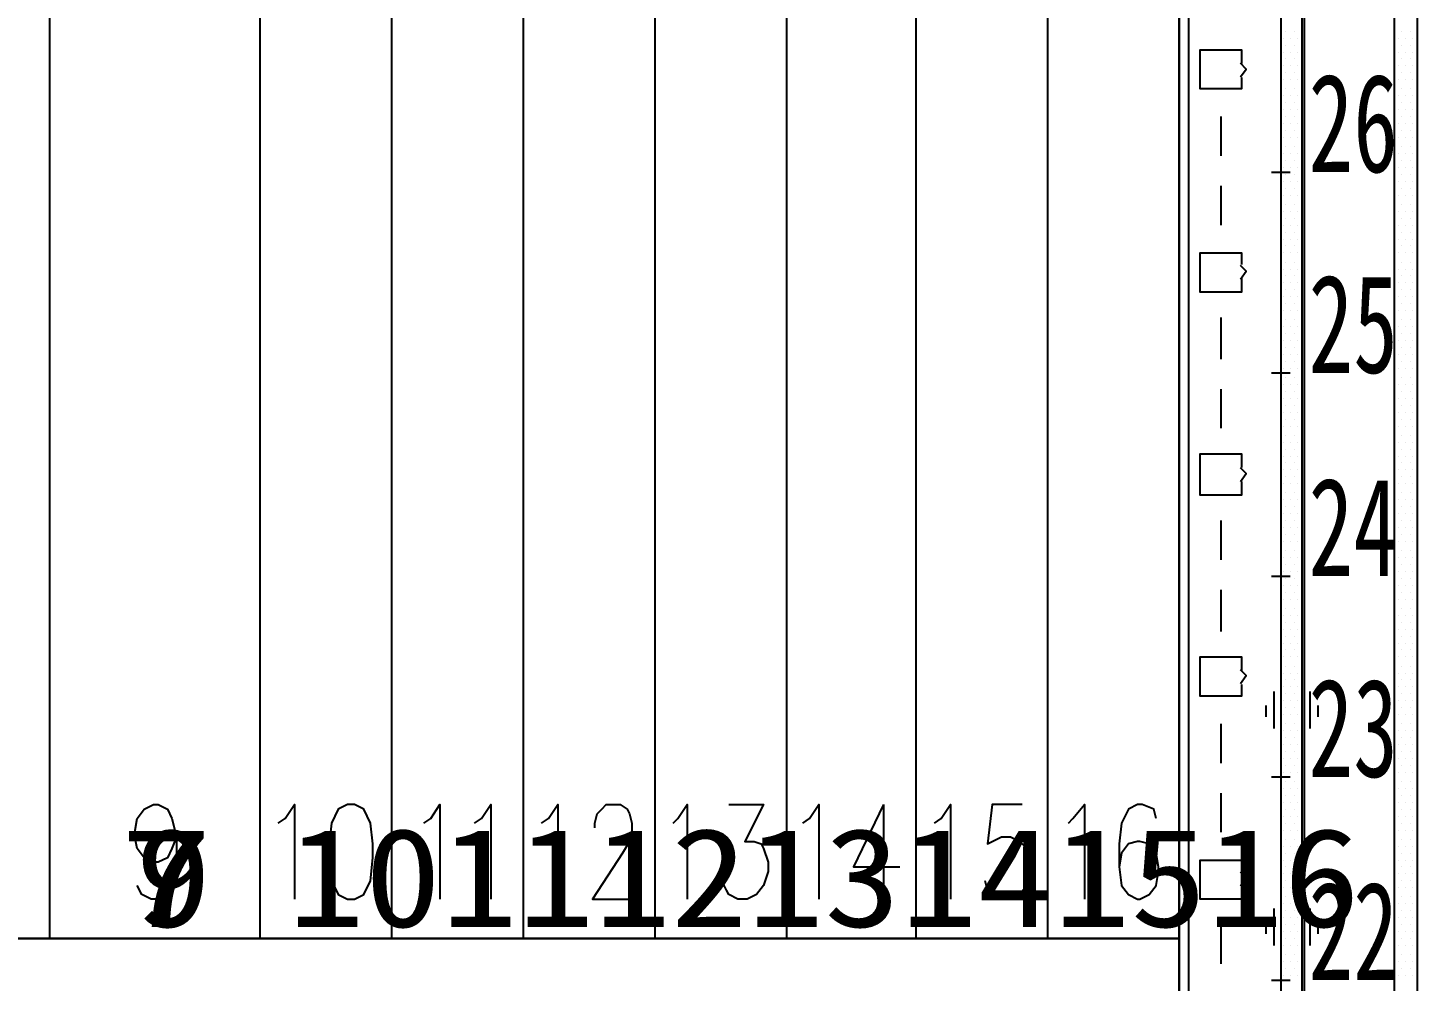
# Model space of a CAD drawing. Header units: metres. Extents: x 17 to 1264, y 17 to 859.
# Drawn here: x 191.2 to 277.8, y 397.4 to 456.8 of the extents above; entities that cross this region are included whole.
import ezdxf

# ---------------------------------------------------------------- set-up
doc = ezdxf.new("R2010")
doc.units = ezdxf.units.M
for name, color, linetype in [('LINES', 7, 'Continuous'), ('POLYLINES', 4, 'Continuous'), ('RECTS', 7, 'Continuous'), ('TEXTS', 3, 'Continuous')]:
    doc.layers.add(name, color=color, linetype=linetype)

msp = doc.modelspace()

# ---------------------------------------------------------------- linework, layer by layer
at = {"layer": 'LINES'}
for p, q in [((262.938, 132.48), (262.938, 727.92)), ((269.562, 456.624), (269.562, 456.624)), ((270.138, 456.624), (270.138, 456.624)), ((270.57, 456.624), (270.57, 456.624)), ((276.33, 456.624), (276.33, 456.624)), ((276.762, 456.624), (276.762, 456.624)), ((277.338, 456.624), (277.338, 456.624)), ((269.418, 456.192), (269.418, 456.192)), ((269.562, 455.76), (269.562, 455.76)), ((269.85, 456.192), (269.85, 456.192)), ((270.138, 455.76), (270.138, 455.76)), ((270.282, 456.192), (270.282, 456.192)), ((270.57, 455.76), (270.57, 455.76)), ((276.33, 455.76), (276.33, 455.76)), ((276.618, 456.192), (276.618, 456.192)), ((276.762, 455.76), (276.762, 455.76)), ((277.05, 456.192), (277.05, 456.192)), ((277.338, 455.76), (277.338, 455.76)), ((277.482, 456.192), (277.482, 456.192)), ((269.418, 455.328), (269.418, 455.328)), ((269.562, 454.896), (269.562, 454.896)), ((269.85, 455.328), (269.85, 455.328)), ((270.138, 454.896), (270.138, 454.896)), ((270.282, 455.328), (270.282, 455.328)), ((270.57, 454.896), (270.57, 454.896)), ((276.33, 454.896), (276.33, 454.896)), ((276.618, 455.328), (276.618, 455.328)), ((276.762, 454.896), (276.762, 454.896)), ((277.05, 455.328), (277.05, 455.328)), ((277.338, 454.896), (277.338, 454.896)), ((277.482, 455.328), (277.482, 455.328)), ((269.418, 454.464), (269.418, 454.464)), ((269.562, 454.032), (269.562, 454.032)), ((269.85, 454.464), (269.85, 454.464)), ((270.138, 454.032), (270.138, 454.032)), ((270.282, 454.464), (270.282, 454.464)), ((270.57, 454.032), (270.57, 454.032)), ((276.33, 454.032), (276.33, 454.032)), ((276.618, 454.464), (276.618, 454.464)), ((276.762, 454.032), (276.762, 454.032)), ((277.05, 454.464), (277.05, 454.464)), ((277.338, 454.032), (277.338, 454.032)), ((277.482, 454.464), (277.482, 454.464)), ((269.418, 453.6), (269.418, 453.6)), ((269.562, 453.024), (269.562, 453.024)), ((269.85, 453.6), (269.85, 453.6)), ((270.138, 453.024), (270.138, 453.024)), ((270.282, 453.6), (270.282, 453.6)), ((270.57, 453.024), (270.57, 453.024)), ((276.33, 453.024), (276.33, 453.024)), ((276.618, 453.6), (276.618, 453.6)), ((276.762, 453.024), (276.762, 453.024)), ((277.05, 453.6), (277.05, 453.6)), ((277.338, 453.024), (277.338, 453.024)), ((277.482, 453.6), (277.482, 453.6)), ((269.418, 452.592), (269.418, 452.592)), ((269.562, 452.16), (269.562, 452.16)), ((269.85, 452.592), (269.85, 452.592)), ((270.138, 452.16), (270.138, 452.16)), ((270.282, 452.592), (270.282, 452.592)), ((270.57, 452.16), (270.57, 452.16)), ((276.33, 452.16), (276.33, 452.16)), ((276.618, 452.592), (276.618, 452.592)), ((276.762, 452.16), (276.762, 452.16)), ((277.05, 452.592), (277.05, 452.592)), ((277.338, 452.16), (277.338, 452.16)), ((277.482, 452.592), (277.482, 452.592)), ((265.53, 451.296), (265.53, 448.848)), ((269.418, 451.728), (269.418, 451.728)), ((269.562, 451.296), (269.562, 451.296)), ((269.85, 451.728), (269.85, 451.728)), ((270.138, 451.296), (270.138, 451.296)), ((270.282, 451.728), (270.282, 451.728)), ((270.57, 451.296), (270.57, 451.296)), ((276.33, 451.296), (276.33, 451.296)), ((276.618, 451.728), (276.618, 451.728)), ((276.762, 451.296), (276.762, 451.296)), ((277.05, 451.728), (277.05, 451.728)), ((277.338, 451.296), (277.338, 451.296)), ((277.482, 451.728), (277.482, 451.728)), ((269.418, 450.864), (269.418, 450.864)), ((269.562, 450.432), (269.562, 450.432)), ((269.85, 450.864), (269.85, 450.864)), ((270.138, 450.432), (270.138, 450.432)), ((270.282, 450.864), (270.282, 450.864)), ((270.57, 450.432), (270.57, 450.432)), ((276.33, 450.432), (276.33, 450.432)), ((276.618, 450.864), (276.618, 450.864)), ((276.762, 450.432), (276.762, 450.432)), ((277.05, 450.864), (277.05, 450.864)), ((277.338, 450.432), (277.338, 450.432)), ((277.482, 450.864), (277.482, 450.864)), ((269.418, 450), (269.418, 450)), ((269.85, 450), (269.85, 450)), ((270.282, 450), (270.282, 450)), ((276.618, 450), (276.618, 450)), ((277.05, 450), (277.05, 450)), ((277.482, 450), (277.482, 450)), ((269.418, 448.992), (269.418, 448.992)), ((269.562, 449.424), (269.562, 449.424)), ((269.85, 448.992), (269.85, 448.992)), ((270.138, 449.424), (270.138, 449.424)), ((270.282, 448.992), (270.282, 448.992)), ((270.57, 449.424), (270.57, 449.424)), ((276.33, 449.424), (276.33, 449.424)), ((276.618, 448.992), (276.618, 448.992)), ((276.762, 449.424), (276.762, 449.424)), ((277.05, 448.992), (277.05, 448.992)), ((277.338, 449.424), (277.338, 449.424)), ((277.482, 448.992), (277.482, 448.992)), ((268.698, 447.84), (269.85, 447.84)), ((268.698, 447.84), (269.85, 447.84)), ((268.698, 447.84), (269.85, 447.84)), ((268.698, 447.84), (269.85, 447.84)), ((269.418, 448.128), (269.418, 448.128)), ((269.562, 448.56), (269.562, 448.56)), ((269.85, 448.128), (269.85, 448.128)), ((270.138, 448.56), (270.138, 448.56)), ((270.282, 448.128), (270.282, 448.128)), ((270.57, 448.56), (270.57, 448.56)), ((276.33, 448.56), (276.33, 448.56)), ((276.618, 448.128), (276.618, 448.128)), ((276.762, 448.56), (276.762, 448.56)), ((277.05, 448.128), (277.05, 448.128)), ((277.338, 448.56), (277.338, 448.56)), ((277.482, 448.128), (277.482, 448.128)), ((265.53, 446.976), (265.53, 444.528)), ((269.418, 447.264), (269.418, 447.264)), ((269.562, 447.696), (269.562, 447.696)), ((269.85, 447.264), (269.85, 447.264)), ((270.138, 447.696), (270.138, 447.696)), ((270.282, 447.264), (270.282, 447.264)), ((270.57, 447.696), (270.57, 447.696)), ((276.33, 447.696), (276.33, 447.696)), ((276.618, 447.264), (276.618, 447.264)), ((276.762, 447.696), (276.762, 447.696)), ((277.05, 447.264), (277.05, 447.264)), ((277.338, 447.696), (277.338, 447.696)), ((277.482, 447.264), (277.482, 447.264)), ((269.418, 446.4), (269.418, 446.4)), ((269.562, 446.832), (269.562, 446.832)), ((269.85, 446.4), (269.85, 446.4)), ((270.138, 446.832), (270.138, 446.832)), ((270.282, 446.4), (270.282, 446.4)), ((270.57, 446.832), (270.57, 446.832)), ((276.33, 446.832), (276.33, 446.832)), ((276.618, 446.4), (276.618, 446.4)), ((276.762, 446.832), (276.762, 446.832)), ((277.05, 446.4), (277.05, 446.4)), ((277.338, 446.832), (277.338, 446.832)), ((277.482, 446.4), (277.482, 446.4)), ((269.418, 445.392), (269.418, 445.392)), ((269.562, 445.824), (269.562, 445.824)), ((269.85, 445.392), (269.85, 445.392)), ((270.138, 445.824), (270.138, 445.824)), ((270.282, 445.392), (270.282, 445.392)), ((270.57, 445.824), (270.57, 445.824)), ((276.33, 445.824), (276.33, 445.824)), ((276.618, 445.392), (276.618, 445.392)), ((276.762, 445.824), (276.762, 445.824)), ((277.05, 445.392), (277.05, 445.392)), ((277.338, 445.824), (277.338, 445.824)), ((277.482, 445.392), (277.482, 445.392)), ((269.418, 444.528), (269.418, 444.528)), ((269.562, 444.96), (269.562, 444.96)), ((269.85, 444.528), (269.85, 444.528)), ((270.138, 444.96), (270.138, 444.96)), ((270.282, 444.528), (270.282, 444.528)), ((270.57, 444.96), (270.57, 444.96)), ((276.33, 444.96), (276.33, 444.96)), ((276.618, 444.528), (276.618, 444.528)), ((276.762, 444.96), (276.762, 444.96)), ((277.05, 444.528), (277.05, 444.528)), ((277.338, 444.96), (277.338, 444.96)), ((277.482, 444.528), (277.482, 444.528)), ((269.418, 443.664), (269.418, 443.664)), ((269.562, 444.096), (269.562, 444.096)), ((269.85, 443.664), (269.85, 443.664)), ((270.138, 444.096), (270.138, 444.096)), ((270.282, 443.664), (270.282, 443.664)), ((270.57, 444.096), (270.57, 444.096)), ((276.33, 444.096), (276.33, 444.096)), ((276.618, 443.664), (276.618, 443.664)), ((276.762, 444.096), (276.762, 444.096)), ((277.05, 443.664), (277.05, 443.664)), ((277.338, 444.096), (277.338, 444.096)), ((277.482, 443.664), (277.482, 443.664)), ((269.418, 442.8), (269.418, 442.8)), ((269.562, 443.232), (269.562, 443.232)), ((269.85, 442.8), (269.85, 442.8)), ((270.138, 443.232), (270.138, 443.232)), ((270.282, 442.8), (270.282, 442.8)), ((270.57, 443.232), (270.57, 443.232)), ((276.33, 443.232), (276.33, 443.232)), ((276.618, 442.8), (276.618, 442.8)), ((276.762, 443.232), (276.762, 443.232)), ((277.05, 442.8), (277.05, 442.8)), ((277.338, 443.232), (277.338, 443.232)), ((277.482, 442.8), (277.482, 442.8)), ((269.418, 441.792), (269.418, 441.792)), ((269.562, 442.224), (269.562, 442.224)), ((269.85, 441.792), (269.85, 441.792)), ((270.138, 442.224), (270.138, 442.224)), ((270.282, 441.792), (270.282, 441.792)), ((270.57, 442.224), (270.57, 442.224)), ((276.33, 442.224), (276.33, 442.224)), ((276.618, 441.792), (276.618, 441.792)), ((276.762, 442.224), (276.762, 442.224)), ((277.05, 441.792), (277.05, 441.792)), ((277.338, 442.224), (277.338, 442.224)), ((277.482, 441.792), (277.482, 441.792)), ((269.418, 440.928), (269.418, 440.928)), ((269.562, 441.36), (269.562, 441.36)), ((269.85, 440.928), (269.85, 440.928)), ((270.138, 441.36), (270.138, 441.36)), ((270.282, 440.928), (270.282, 440.928)), ((270.57, 441.36), (270.57, 441.36)), ((276.33, 441.36), (276.33, 441.36)), ((276.618, 440.928), (276.618, 440.928)), ((276.762, 441.36), (276.762, 441.36)), ((277.05, 440.928), (277.05, 440.928)), ((277.338, 441.36), (277.338, 441.36)), ((277.482, 440.928), (277.482, 440.928)), ((269.418, 440.064), (269.418, 440.064)), ((269.562, 440.496), (269.562, 440.496)), ((269.85, 440.064), (269.85, 440.064)), ((270.138, 440.496), (270.138, 440.496)), ((270.282, 440.064), (270.282, 440.064)), ((270.57, 440.496), (270.57, 440.496)), ((276.33, 440.496), (276.33, 440.496)), ((276.618, 440.064), (276.618, 440.064)), ((276.762, 440.496), (276.762, 440.496)), ((277.05, 440.064), (277.05, 440.064)), ((277.338, 440.496), (277.338, 440.496)), ((277.482, 440.064), (277.482, 440.064)), ((269.418, 439.2), (269.418, 439.2)), ((269.562, 439.632), (269.562, 439.632)), ((269.85, 439.2), (269.85, 439.2)), ((270.138, 439.632), (270.138, 439.632)), ((270.282, 439.2), (270.282, 439.2)), ((270.57, 439.632), (270.57, 439.632)), ((276.33, 439.632), (276.33, 439.632)), ((276.618, 439.2), (276.618, 439.2)), ((276.762, 439.632), (276.762, 439.632)), ((277.05, 439.2), (277.05, 439.2)), ((277.338, 439.632), (277.338, 439.632)), ((277.482, 439.2), (277.482, 439.2)), ((265.53, 438.768), (265.53, 436.176)), ((269.562, 438.624), (269.562, 438.624)), ((270.138, 438.624), (270.138, 438.624)), ((270.57, 438.624), (270.57, 438.624)), ((276.33, 438.624), (276.33, 438.624)), ((276.762, 438.624), (276.762, 438.624)), ((277.338, 438.624), (277.338, 438.624)), ((269.418, 438.192), (269.418, 438.192)), ((269.562, 437.76), (269.562, 437.76)), ((269.85, 438.192), (269.85, 438.192)), ((270.138, 437.76), (270.138, 437.76)), ((270.282, 438.192), (270.282, 438.192)), ((270.57, 437.76), (270.57, 437.76)), ((276.33, 437.76), (276.33, 437.76)), ((276.618, 438.192), (276.618, 438.192)), ((276.762, 437.76), (276.762, 437.76)), ((277.05, 438.192), (277.05, 438.192)), ((277.338, 437.76), (277.338, 437.76)), ((277.482, 438.192), (277.482, 438.192)), ((269.418, 437.328), (269.418, 437.328)), ((269.562, 436.896), (269.562, 436.896)), ((269.85, 437.328), (269.85, 437.328)), ((270.138, 436.896), (270.138, 436.896)), ((270.282, 437.328), (270.282, 437.328)), ((270.57, 436.896), (270.57, 436.896)), ((276.33, 436.896), (276.33, 436.896)), ((276.618, 437.328), (276.618, 437.328)), ((276.762, 436.896), (276.762, 436.896)), ((277.05, 437.328), (277.05, 437.328)), ((277.338, 436.896), (277.338, 436.896)), ((277.482, 437.328), (277.482, 437.328)), ((269.418, 436.464), (269.418, 436.464)), ((269.562, 436.032), (269.562, 436.032)), ((269.85, 436.464), (269.85, 436.464)), ((270.138, 436.032), (270.138, 436.032)), ((270.282, 436.464), (270.282, 436.464)), ((270.57, 436.032), (270.57, 436.032)), ((276.33, 436.032), (276.33, 436.032)), ((276.618, 436.464), (276.618, 436.464)), ((276.762, 436.032), (276.762, 436.032)), ((277.05, 436.464), (277.05, 436.464)), ((277.338, 436.032), (277.338, 436.032)), ((277.482, 436.464), (277.482, 436.464)), ((268.698, 435.312), (269.85, 435.312)), ((268.698, 435.312), (269.85, 435.312)), ((268.698, 435.312), (269.85, 435.312)), ((268.698, 435.312), (269.85, 435.312)), ((269.418, 435.6), (269.418, 435.6)), ((269.562, 435.024), (269.562, 435.024)), ((269.85, 435.6), (269.85, 435.6)), ((270.138, 435.024), (270.138, 435.024)), ((270.282, 435.6), (270.282, 435.6)), ((270.57, 435.024), (270.57, 435.024)), ((276.33, 435.024), (276.33, 435.024)), ((276.618, 435.6), (276.618, 435.6)), ((276.762, 435.024), (276.762, 435.024)), ((277.05, 435.6), (277.05, 435.6)), ((277.338, 435.024), (277.338, 435.024)), ((277.482, 435.6), (277.482, 435.6)), ((265.53, 434.304), (265.53, 431.856)), ((269.418, 434.592), (269.418, 434.592)), ((269.562, 434.16), (269.562, 434.16)), ((269.85, 434.592), (269.85, 434.592)), ((270.138, 434.16), (270.138, 434.16)), ((270.282, 434.592), (270.282, 434.592)), ((270.57, 434.16), (270.57, 434.16)), ((276.33, 434.16), (276.33, 434.16)), ((276.618, 434.592), (276.618, 434.592)), ((276.762, 434.16), (276.762, 434.16)), ((277.05, 434.592), (277.05, 434.592)), ((277.338, 434.16), (277.338, 434.16)), ((277.482, 434.592), (277.482, 434.592)), ((269.418, 433.728), (269.418, 433.728)), ((269.562, 433.296), (269.562, 433.296)), ((269.85, 433.728), (269.85, 433.728)), ((270.138, 433.296), (270.138, 433.296)), ((270.282, 433.728), (270.282, 433.728)), ((270.57, 433.296), (270.57, 433.296)), ((276.33, 433.296), (276.33, 433.296)), ((276.618, 433.728), (276.618, 433.728)), ((276.762, 433.296), (276.762, 433.296)), ((277.05, 433.728), (277.05, 433.728)), ((277.338, 433.296), (277.338, 433.296)), ((277.482, 433.728), (277.482, 433.728)), ((269.418, 432.864), (269.418, 432.864)), ((269.562, 432.432), (269.562, 432.432)), ((269.85, 432.864), (269.85, 432.864)), ((270.138, 432.432), (270.138, 432.432)), ((270.282, 432.864), (270.282, 432.864)), ((270.57, 432.432), (270.57, 432.432)), ((276.33, 432.432), (276.33, 432.432)), ((276.618, 432.864), (276.618, 432.864)), ((276.762, 432.432), (276.762, 432.432)), ((277.05, 432.864), (277.05, 432.864)), ((277.338, 432.432), (277.338, 432.432)), ((277.482, 432.864), (277.482, 432.864)), ((269.418, 432), (269.418, 432)), ((269.562, 431.424), (269.562, 431.424)), ((269.85, 432), (269.85, 432)), ((270.138, 431.424), (270.138, 431.424)), ((270.282, 432), (270.282, 432)), ((270.57, 431.424), (270.57, 431.424)), ((276.33, 431.424), (276.33, 431.424)), ((276.618, 432), (276.618, 432)), ((276.762, 431.424), (276.762, 431.424)), ((277.05, 432), (277.05, 432)), ((277.338, 431.424), (277.338, 431.424)), ((277.482, 432), (277.482, 432)), ((269.418, 430.992), (269.418, 430.992)), ((269.562, 430.56), (269.562, 430.56)), ((269.85, 430.992), (269.85, 430.992)), ((270.138, 430.56), (270.138, 430.56)), ((270.282, 430.992), (270.282, 430.992)), ((270.57, 430.56), (270.57, 430.56)), ((276.33, 430.56), (276.33, 430.56)), ((276.618, 430.992), (276.618, 430.992)), ((276.762, 430.56), (276.762, 430.56)), ((277.05, 430.992), (277.05, 430.992)), ((277.338, 430.56), (277.338, 430.56)), ((277.482, 430.992), (277.482, 430.992)), ((269.418, 430.128), (269.418, 430.128)), ((269.562, 429.696), (269.562, 429.696)), ((269.85, 430.128), (269.85, 430.128)), ((270.138, 429.696), (270.138, 429.696)), ((270.282, 430.128), (270.282, 430.128)), ((270.57, 429.696), (270.57, 429.696)), ((276.33, 429.696), (276.33, 429.696)), ((276.618, 430.128), (276.618, 430.128)), ((276.762, 429.696), (276.762, 429.696)), ((277.05, 430.128), (277.05, 430.128)), ((277.338, 429.696), (277.338, 429.696)), ((277.482, 430.128), (277.482, 430.128)), ((269.418, 429.264), (269.418, 429.264)), ((269.562, 428.832), (269.562, 428.832)), ((269.85, 429.264), (269.85, 429.264)), ((270.138, 428.832), (270.138, 428.832)), ((270.282, 429.264), (270.282, 429.264)), ((270.57, 428.832), (270.57, 428.832)), ((276.33, 428.832), (276.33, 428.832)), ((276.618, 429.264), (276.618, 429.264)), ((276.762, 428.832), (276.762, 428.832)), ((277.05, 429.264), (277.05, 429.264)), ((277.338, 428.832), (277.338, 428.832)), ((277.482, 429.264), (277.482, 429.264)), ((269.418, 428.4), (269.418, 428.4)), ((269.562, 427.824), (269.562, 427.824)), ((269.85, 428.4), (269.85, 428.4)), ((270.138, 427.824), (270.138, 427.824)), ((270.282, 428.4), (270.282, 428.4)), ((270.57, 427.824), (270.57, 427.824)), ((276.33, 427.824), (276.33, 427.824)), ((276.618, 428.4), (276.618, 428.4)), ((276.762, 427.824), (276.762, 427.824)), ((277.05, 428.4), (277.05, 428.4)), ((277.338, 427.824), (277.338, 427.824)), ((277.482, 428.4), (277.482, 428.4)), ((269.418, 427.392), (269.418, 427.392)), ((269.562, 426.96), (269.562, 426.96)), ((269.85, 427.392), (269.85, 427.392)), ((270.138, 426.96), (270.138, 426.96)), ((270.282, 427.392), (270.282, 427.392)), ((270.57, 426.96), (270.57, 426.96)), ((276.33, 426.96), (276.33, 426.96)), ((276.618, 427.392), (276.618, 427.392)), ((276.762, 426.96), (276.762, 426.96)), ((277.05, 427.392), (277.05, 427.392)), ((277.338, 426.96), (277.338, 426.96)), ((277.482, 427.392), (277.482, 427.392)), ((265.53, 426.096), (265.53, 423.648)), ((269.418, 426.528), (269.418, 426.528)), ((269.562, 426.096), (269.562, 426.096)), ((269.85, 426.528), (269.85, 426.528)), ((270.138, 426.096), (270.138, 426.096)), ((270.282, 426.528), (270.282, 426.528)), ((270.57, 426.096), (270.57, 426.096)), ((276.33, 426.096), (276.33, 426.096)), ((276.618, 426.528), (276.618, 426.528)), ((276.762, 426.096), (276.762, 426.096)), ((277.05, 426.528), (277.05, 426.528)), ((277.338, 426.096), (277.338, 426.096)), ((277.482, 426.528), (277.482, 426.528)), ((269.418, 425.664), (269.418, 425.664)), ((269.562, 425.232), (269.562, 425.232)), ((269.85, 425.664), (269.85, 425.664)), ((270.138, 425.232), (270.138, 425.232)), ((270.282, 425.664), (270.282, 425.664)), ((270.57, 425.232), (270.57, 425.232)), ((276.33, 425.232), (276.33, 425.232)), ((276.618, 425.664), (276.618, 425.664)), ((276.762, 425.232), (276.762, 425.232)), ((277.05, 425.664), (277.05, 425.664)), ((277.338, 425.232), (277.338, 425.232)), ((277.482, 425.664), (277.482, 425.664)), ((269.418, 424.8), (269.418, 424.8)), ((269.85, 424.8), (269.85, 424.8)), ((270.282, 424.8), (270.282, 424.8)), ((276.618, 424.8), (276.618, 424.8)), ((277.05, 424.8), (277.05, 424.8)), ((277.482, 424.8), (277.482, 424.8)), ((269.418, 423.792), (269.418, 423.792)), ((269.562, 424.224), (269.562, 424.224)), ((269.85, 423.792), (269.85, 423.792)), ((270.138, 424.224), (270.138, 424.224)), ((270.282, 423.792), (270.282, 423.792)), ((270.57, 424.224), (270.57, 424.224)), ((276.33, 424.224), (276.33, 424.224)), ((276.618, 423.792), (276.618, 423.792)), ((276.762, 424.224), (276.762, 424.224)), ((277.05, 423.792), (277.05, 423.792)), ((277.338, 424.224), (277.338, 424.224)), ((277.482, 423.792), (277.482, 423.792)), ((268.698, 422.64), (269.85, 422.64)), ((268.698, 422.64), (269.85, 422.64)), ((268.698, 422.64), (269.85, 422.64)), ((268.698, 422.64), (269.85, 422.64)), ((269.418, 422.928), (269.418, 422.928)), ((269.562, 423.36), (269.562, 423.36)), ((269.85, 422.928), (269.85, 422.928)), ((270.138, 423.36), (270.138, 423.36)), ((270.282, 422.928), (270.282, 422.928)), ((270.57, 423.36), (270.57, 423.36)), ((276.33, 423.36), (276.33, 423.36)), ((276.618, 422.928), (276.618, 422.928)), ((276.762, 423.36), (276.762, 423.36)), ((277.05, 422.928), (277.05, 422.928)), ((277.338, 423.36), (277.338, 423.36)), ((277.482, 422.928), (277.482, 422.928)), ((265.53, 421.776), (265.53, 419.184)), ((269.418, 422.064), (269.418, 422.064)), ((269.562, 422.496), (269.562, 422.496)), ((269.85, 422.064), (269.85, 422.064)), ((270.138, 422.496), (270.138, 422.496)), ((270.282, 422.064), (270.282, 422.064)), ((270.57, 422.496), (270.57, 422.496)), ((276.33, 422.496), (276.33, 422.496)), ((276.618, 422.064), (276.618, 422.064)), ((276.762, 422.496), (276.762, 422.496)), ((277.05, 422.064), (277.05, 422.064)), ((277.338, 422.496), (277.338, 422.496)), ((277.482, 422.064), (277.482, 422.064)), ((269.418, 421.2), (269.418, 421.2)), ((269.562, 421.632), (269.562, 421.632)), ((269.85, 421.2), (269.85, 421.2)), ((270.138, 421.632), (270.138, 421.632)), ((270.282, 421.2), (270.282, 421.2)), ((270.57, 421.632), (270.57, 421.632)), ((276.33, 421.632), (276.33, 421.632)), ((276.618, 421.2), (276.618, 421.2)), ((276.762, 421.632), (276.762, 421.632)), ((277.05, 421.2), (277.05, 421.2)), ((277.338, 421.632), (277.338, 421.632)), ((277.482, 421.2), (277.482, 421.2)), ((269.418, 420.192), (269.418, 420.192)), ((269.562, 420.624), (269.562, 420.624)), ((269.85, 420.192), (269.85, 420.192)), ((270.138, 420.624), (270.138, 420.624)), ((270.282, 420.192), (270.282, 420.192)), ((270.57, 420.624), (270.57, 420.624)), ((276.33, 420.624), (276.33, 420.624)), ((276.618, 420.192), (276.618, 420.192)), ((276.762, 420.624), (276.762, 420.624)), ((277.05, 420.192), (277.05, 420.192)), ((277.338, 420.624), (277.338, 420.624)), ((277.482, 420.192), (277.482, 420.192)), ((269.418, 419.328), (269.418, 419.328)), ((269.562, 419.76), (269.562, 419.76)), ((269.85, 419.328), (269.85, 419.328)), ((270.138, 419.76), (270.138, 419.76)), ((270.282, 419.328), (270.282, 419.328)), ((270.57, 419.76), (270.57, 419.76)), ((276.33, 419.76), (276.33, 419.76)), ((276.618, 419.328), (276.618, 419.328)), ((276.762, 419.76), (276.762, 419.76)), ((277.05, 419.328), (277.05, 419.328)), ((277.338, 419.76), (277.338, 419.76)), ((277.482, 419.328), (277.482, 419.328)), ((269.418, 418.464), (269.418, 418.464)), ((269.562, 418.896), (269.562, 418.896)), ((269.85, 418.464), (269.85, 418.464)), ((270.138, 418.896), (270.138, 418.896)), ((270.282, 418.464), (270.282, 418.464)), ((270.57, 418.896), (270.57, 418.896)), ((276.33, 418.896), (276.33, 418.896)), ((276.618, 418.464), (276.618, 418.464)), ((276.762, 418.896), (276.762, 418.896)), ((277.05, 418.464), (277.05, 418.464)), ((277.338, 418.896), (277.338, 418.896)), ((277.482, 418.464), (277.482, 418.464)), ((269.418, 417.6), (269.418, 417.6)), ((269.562, 418.032), (269.562, 418.032)), ((269.85, 417.6), (269.85, 417.6)), ((270.138, 418.032), (270.138, 418.032)), ((270.282, 417.6), (270.282, 417.6)), ((270.57, 418.032), (270.57, 418.032)), ((276.33, 418.032), (276.33, 418.032)), ((276.618, 417.6), (276.618, 417.6)), ((276.762, 418.032), (276.762, 418.032)), ((277.05, 417.6), (277.05, 417.6)), ((277.338, 418.032), (277.338, 418.032)), ((277.482, 417.6), (277.482, 417.6)), ((269.418, 416.592), (269.418, 416.592)), ((269.562, 417.024), (269.562, 417.024)), ((269.85, 416.592), (269.85, 416.592)), ((270.138, 417.024), (270.138, 417.024)), ((270.282, 416.592), (270.282, 416.592)), ((270.57, 417.024), (270.57, 417.024)), ((276.33, 417.024), (276.33, 417.024)), ((276.618, 416.592), (276.618, 416.592)), ((276.762, 417.024), (276.762, 417.024)), ((277.05, 416.592), (277.05, 416.592)), ((277.338, 417.024), (277.338, 417.024)), ((277.482, 416.592), (277.482, 416.592)), ((269.418, 415.728), (269.418, 415.728)), ((269.562, 416.16), (269.562, 416.16)), ((269.85, 415.728), (269.85, 415.728)), ((270.138, 416.16), (270.138, 416.16)), ((270.282, 415.728), (270.282, 415.728)), ((270.57, 416.16), (270.57, 416.16)), ((276.33, 416.16), (276.33, 416.16)), ((276.618, 415.728), (276.618, 415.728)), ((276.762, 416.16), (276.762, 416.16)), ((277.05, 415.728), (277.05, 415.728)), ((277.338, 416.16), (277.338, 416.16)), ((277.482, 415.728), (277.482, 415.728)), ((268.842, 415.44), (268.842, 413.136)), ((269.418, 414.864), (269.418, 414.864)), ((269.562, 415.296), (269.562, 415.296)), ((269.85, 414.864), (269.85, 414.864)), ((270.138, 415.296), (270.138, 415.296)), ((270.282, 414.864), (270.282, 414.864)), ((270.57, 415.296), (270.57, 415.296)), ((271.074, 415.44), (271.074, 413.136)), ((276.33, 415.296), (276.33, 415.296)), ((276.618, 414.864), (276.618, 414.864)), ((276.762, 415.296), (276.762, 415.296)), ((277.05, 414.864), (277.05, 414.864)), ((277.338, 415.296), (277.338, 415.296)), ((277.482, 414.864), (277.482, 414.864)), ((268.338, 414.576), (268.338, 413.856)), ((269.418, 414), (269.418, 414)), ((269.562, 414.432), (269.562, 414.432)), ((269.85, 414), (269.85, 414)), ((270.138, 414.432), (270.138, 414.432)), ((270.282, 414), (270.282, 414)), ((270.57, 414.432), (270.57, 414.432)), ((271.578, 414.576), (271.578, 413.856)), ((276.33, 414.432), (276.33, 414.432)), ((276.618, 414), (276.618, 414)), ((276.762, 414.432), (276.762, 414.432)), ((277.05, 414), (277.05, 414)), ((277.338, 414.432), (277.338, 414.432)), ((277.482, 414), (277.482, 414)), ((265.53, 413.424), (265.53, 410.976)), ((269.562, 413.424), (269.562, 413.424)), ((270.138, 413.424), (270.138, 413.424)), ((270.57, 413.424), (270.57, 413.424)), ((276.33, 413.424), (276.33, 413.424)), ((276.762, 413.424), (276.762, 413.424)), ((277.338, 413.424), (277.338, 413.424)), ((269.418, 412.992), (269.418, 412.992)), ((269.562, 412.56), (269.562, 412.56)), ((269.85, 412.992), (269.85, 412.992)), ((270.138, 412.56), (270.138, 412.56)), ((270.282, 412.992), (270.282, 412.992)), ((270.57, 412.56), (270.57, 412.56)), ((276.33, 412.56), (276.33, 412.56)), ((276.618, 412.992), (276.618, 412.992)), ((276.762, 412.56), (276.762, 412.56)), ((277.05, 412.992), (277.05, 412.992)), ((277.338, 412.56), (277.338, 412.56)), ((277.482, 412.992), (277.482, 412.992)), ((269.418, 412.128), (269.418, 412.128)), ((269.562, 411.696), (269.562, 411.696)), ((269.85, 412.128), (269.85, 412.128)), ((270.138, 411.696), (270.138, 411.696)), ((270.282, 412.128), (270.282, 412.128)), ((270.57, 411.696), (270.57, 411.696)), ((276.33, 411.696), (276.33, 411.696)), ((276.618, 412.128), (276.618, 412.128)), ((276.762, 411.696), (276.762, 411.696)), ((277.05, 412.128), (277.05, 412.128)), ((277.338, 411.696), (277.338, 411.696)), ((277.482, 412.128), (277.482, 412.128)), ((269.418, 411.264), (269.418, 411.264)), ((269.562, 410.832), (269.562, 410.832)), ((269.85, 411.264), (269.85, 411.264)), ((270.138, 410.832), (270.138, 410.832)), ((270.282, 411.264), (270.282, 411.264)), ((270.57, 410.832), (270.57, 410.832)), ((276.33, 410.832), (276.33, 410.832)), ((276.618, 411.264), (276.618, 411.264)), ((276.762, 410.832), (276.762, 410.832)), ((277.05, 411.264), (277.05, 411.264)), ((277.338, 410.832), (277.338, 410.832)), ((277.482, 411.264), (277.482, 411.264)), ((268.698, 410.112), (269.85, 410.112)), ((268.698, 410.112), (269.85, 410.112)), ((268.698, 410.112), (269.85, 410.112)), ((268.698, 410.112), (269.85, 410.112)), ((269.418, 410.4), (269.418, 410.4)), ((269.562, 409.824), (269.562, 409.824)), ((269.85, 410.4), (269.85, 410.4)), ((270.138, 409.824), (270.138, 409.824)), ((270.282, 410.4), (270.282, 410.4)), ((270.57, 409.824), (270.57, 409.824)), ((276.33, 409.824), (276.33, 409.824)), ((276.618, 410.4), (276.618, 410.4)), ((276.762, 409.824), (276.762, 409.824)), ((277.05, 410.4), (277.05, 410.4)), ((277.338, 409.824), (277.338, 409.824)), ((277.482, 410.4), (277.482, 410.4)), ((265.53, 409.104), (265.53, 406.656)), ((269.418, 409.392), (269.418, 409.392)), ((269.562, 408.96), (269.562, 408.96)), ((269.85, 409.392), (269.85, 409.392)), ((270.138, 408.96), (270.138, 408.96)), ((270.282, 409.392), (270.282, 409.392)), ((270.57, 408.96), (270.57, 408.96)), ((276.33, 408.96), (276.33, 408.96)), ((276.618, 409.392), (276.618, 409.392)), ((276.762, 408.96), (276.762, 408.96)), ((277.05, 409.392), (277.05, 409.392)), ((277.338, 408.96), (277.338, 408.96)), ((277.482, 409.392), (277.482, 409.392)), ((244.506, 408.384), (244.506, 402.48)), ((269.418, 408.528), (269.418, 408.528)), ((269.562, 408.096), (269.562, 408.096)), ((269.85, 408.528), (269.85, 408.528)), ((270.138, 408.096), (270.138, 408.096)), ((270.282, 408.528), (270.282, 408.528)), ((270.57, 408.096), (270.57, 408.096)), ((276.33, 408.096), (276.33, 408.096)), ((276.618, 408.528), (276.618, 408.528)), ((276.762, 408.096), (276.762, 408.096)), ((277.05, 408.528), (277.05, 408.528)), ((277.338, 408.096), (277.338, 408.096)), ((277.482, 408.528), (277.482, 408.528)), ((269.418, 407.664), (269.418, 407.664)), ((269.562, 407.232), (269.562, 407.232)), ((269.85, 407.664), (269.85, 407.664)), ((270.138, 407.232), (270.138, 407.232)), ((270.282, 407.664), (270.282, 407.664)), ((270.57, 407.232), (270.57, 407.232)), ((276.33, 407.232), (276.33, 407.232)), ((276.618, 407.664), (276.618, 407.664)), ((276.762, 407.232), (276.762, 407.232)), ((277.05, 407.664), (277.05, 407.664)), ((277.338, 407.232), (277.338, 407.232)), ((277.482, 407.664), (277.482, 407.664)), ((269.418, 406.8), (269.418, 406.8)), ((269.562, 406.224), (269.562, 406.224)), ((269.85, 406.8), (269.85, 406.8)), ((270.138, 406.224), (270.138, 406.224)), ((270.282, 406.8), (270.282, 406.8)), ((270.57, 406.224), (270.57, 406.224)), ((276.33, 406.224), (276.33, 406.224)), ((276.618, 406.8), (276.618, 406.8)), ((276.762, 406.224), (276.762, 406.224)), ((277.05, 406.8), (277.05, 406.8)), ((277.338, 406.224), (277.338, 406.224)), ((277.482, 406.8), (277.482, 406.8)), ((269.418, 405.792), (269.418, 405.792)), ((269.562, 405.36), (269.562, 405.36)), ((269.85, 405.792), (269.85, 405.792)), ((270.138, 405.36), (270.138, 405.36)), ((270.282, 405.792), (270.282, 405.792)), ((270.57, 405.36), (270.57, 405.36)), ((276.33, 405.36), (276.33, 405.36)), ((276.618, 405.792), (276.618, 405.792)), ((276.762, 405.36), (276.762, 405.36)), ((277.05, 405.792), (277.05, 405.792)), ((277.338, 405.36), (277.338, 405.36)), ((277.482, 405.792), (277.482, 405.792)), ((269.418, 404.928), (269.418, 404.928)), ((269.562, 404.496), (269.562, 404.496)), ((269.85, 404.928), (269.85, 404.928)), ((270.138, 404.496), (270.138, 404.496)), ((270.282, 404.928), (270.282, 404.928)), ((270.57, 404.496), (270.57, 404.496)), ((276.33, 404.496), (276.33, 404.496)), ((276.618, 404.928), (276.618, 404.928)), ((276.762, 404.496), (276.762, 404.496)), ((277.05, 404.928), (277.05, 404.928)), ((277.338, 404.496), (277.338, 404.496)), ((277.482, 404.928), (277.482, 404.928)), ((269.418, 404.064), (269.418, 404.064)), ((269.562, 403.632), (269.562, 403.632)), ((269.85, 404.064), (269.85, 404.064)), ((270.138, 403.632), (270.138, 403.632)), ((270.282, 404.064), (270.282, 404.064)), ((270.57, 403.632), (270.57, 403.632)), ((276.33, 403.632), (276.33, 403.632)), ((276.618, 404.064), (276.618, 404.064)), ((276.762, 403.632), (276.762, 403.632)), ((277.05, 404.064), (277.05, 404.064)), ((277.338, 403.632), (277.338, 403.632)), ((277.482, 404.064), (277.482, 404.064)), ((269.418, 403.2), (269.418, 403.2)), ((269.85, 403.2), (269.85, 403.2)), ((270.282, 403.2), (270.282, 403.2)), ((276.618, 403.2), (276.618, 403.2)), ((277.05, 403.2), (277.05, 403.2)), ((277.482, 403.2), (277.482, 403.2)), ((268.842, 401.904), (268.842, 399.6)), ((269.418, 402.192), (269.418, 402.192)), ((269.562, 402.624), (269.562, 402.624)), ((269.85, 402.192), (269.85, 402.192)), ((270.138, 402.624), (270.138, 402.624)), ((270.282, 402.192), (270.282, 402.192)), ((270.57, 402.624), (270.57, 402.624)), ((271.074, 401.904), (271.074, 399.6)), ((276.33, 402.624), (276.33, 402.624)), ((276.618, 402.192), (276.618, 402.192)), ((276.762, 402.624), (276.762, 402.624)), ((277.05, 402.192), (277.05, 402.192)), ((277.338, 402.624), (277.338, 402.624)), ((277.482, 402.192), (277.482, 402.192)), ((268.338, 401.04), (268.338, 400.32)), ((269.418, 401.328), (269.418, 401.328)), ((269.562, 401.76), (269.562, 401.76)), ((269.85, 401.328), (269.85, 401.328)), ((270.138, 401.76), (270.138, 401.76)), ((270.282, 401.328), (270.282, 401.328)), ((270.57, 401.76), (270.57, 401.76)), ((271.578, 401.04), (271.578, 400.32)), ((276.33, 401.76), (276.33, 401.76)), ((276.618, 401.328), (276.618, 401.328)), ((276.762, 401.76), (276.762, 401.76)), ((277.05, 401.328), (277.05, 401.328)), ((277.338, 401.76), (277.338, 401.76)), ((277.482, 401.328), (277.482, 401.328)), ((265.53, 400.896), (265.53, 398.448)), ((269.418, 400.464), (269.418, 400.464)), ((269.562, 400.896), (269.562, 400.896)), ((269.85, 400.464), (269.85, 400.464)), ((270.138, 400.896), (270.138, 400.896)), ((270.282, 400.464), (270.282, 400.464)), ((270.57, 400.896), (270.57, 400.896)), ((276.33, 400.896), (276.33, 400.896)), ((276.618, 400.464), (276.618, 400.464)), ((276.762, 400.896), (276.762, 400.896)), ((277.05, 400.464), (277.05, 400.464)), ((277.338, 400.896), (277.338, 400.896)), ((277.482, 400.464), (277.482, 400.464)), ((269.418, 399.6), (269.418, 399.6)), ((269.562, 400.032), (269.562, 400.032)), ((269.85, 399.6), (269.85, 399.6)), ((270.138, 400.032), (270.138, 400.032)), ((270.282, 399.6), (270.282, 399.6)), ((270.57, 400.032), (270.57, 400.032)), ((276.33, 400.032), (276.33, 400.032)), ((276.618, 399.6), (276.618, 399.6)), ((276.762, 400.032), (276.762, 400.032)), ((277.05, 399.6), (277.05, 399.6)), ((277.338, 400.032), (277.338, 400.032)), ((277.482, 399.6), (277.482, 399.6)), ((269.418, 398.592), (269.418, 398.592)), ((269.562, 399.024), (269.562, 399.024)), ((269.85, 398.592), (269.85, 398.592)), ((270.138, 399.024), (270.138, 399.024)), ((270.282, 398.592), (270.282, 398.592)), ((270.57, 399.024), (270.57, 399.024)), ((276.33, 399.024), (276.33, 399.024)), ((276.618, 398.592), (276.618, 398.592)), ((276.762, 399.024), (276.762, 399.024)), ((277.05, 398.592), (277.05, 398.592)), ((277.338, 399.024), (277.338, 399.024)), ((277.482, 398.592), (277.482, 398.592)), ((269.418, 397.728), (269.418, 397.728)), ((269.562, 398.16), (269.562, 398.16)), ((269.85, 397.728), (269.85, 397.728)), ((270.138, 398.16), (270.138, 398.16)), ((270.282, 397.728), (270.282, 397.728)), ((270.57, 398.16), (270.57, 398.16)), ((276.33, 398.16), (276.33, 398.16)), ((276.618, 397.728), (276.618, 397.728)), ((276.762, 398.16), (276.762, 398.16)), ((277.05, 397.728), (277.05, 397.728)), ((277.338, 398.16), (277.338, 398.16)), ((277.482, 397.728), (277.482, 397.728)), ((268.698, 397.44), (269.85, 397.44)), ((268.698, 397.44), (269.85, 397.44)), ((268.698, 397.44), (269.85, 397.44)), ((268.698, 397.44), (269.85, 397.44))]:
    msp.add_line(p, q, dxfattribs=at)
at = {"layer": 'POLYLINES'}
for points in [[(270.714, 729.504), (270.714, 585.936), (270.714, 132.48)], [(270.714, 729.504), (270.714, 585.936), (270.714, 132.48)], [(263.514, 710.64), (263.514, 571.536), (263.514, 132.48)], [(266.826, 453.744), (266.826, 453.024), (264.234, 453.024), (264.234, 455.472), (266.826, 455.472), (266.826, 454.608)], [(266.755, 453.771), (267.11, 454.268), (266.755, 454.622)], [(266.826, 441.216), (266.826, 440.352), (264.234, 440.352), (264.234, 442.8), (266.826, 442.8), (266.826, 442.08)], [(266.755, 441.158), (267.11, 441.655), (266.755, 442.008)], [(266.826, 428.544), (266.826, 427.68), (264.234, 427.68), (264.234, 430.272), (266.826, 430.272), (266.826, 429.408)], [(266.755, 428.544), (267.11, 429.041), (266.755, 429.395)], [(266.826, 415.872), (266.826, 415.152), (264.234, 415.152), (264.234, 417.6), (266.826, 417.6), (266.826, 416.736)], [(266.755, 415.931), (267.11, 416.428), (266.755, 416.781)], [(200.442, 406.368), (200.154, 405.648), (199.866, 405.072), (199.29, 404.784), (199.002, 404.784), (198.426, 405.072), (197.994, 405.648), (197.85, 406.368), (197.85, 406.656), (197.994, 407.52), (198.426, 408.096), (199.002, 408.384), (199.29, 408.384), (199.866, 408.096), (200.154, 407.52), (200.442, 406.368), (200.442, 405.072), (200.154, 403.632), (199.866, 402.768), (199.29, 402.48), (198.858, 402.48), (198.282, 402.768), (197.994, 403.344)], [(206.778, 407.232), (207.21, 407.52), (207.786, 408.384), (207.786, 402.48)], [(211.098, 408.384), (210.522, 408.096), (210.09, 407.232), (209.946, 405.936), (209.946, 405.072), (210.09, 403.632), (210.522, 402.768), (211.098, 402.48), (211.53, 402.48), (212.106, 402.768), (212.538, 403.632), (212.682, 405.072), (212.682, 405.936), (212.538, 407.232), (212.106, 408.096), (211.53, 408.384), (211.098, 408.384)], [(215.85, 407.232), (216.282, 407.52), (216.858, 408.384), (216.858, 402.48)], [(219.018, 407.232), (219.45, 407.52), (220.026, 408.384), (220.026, 402.48)], [(223.194, 407.232), (223.626, 407.52), (224.202, 408.384), (224.202, 402.48)], [(226.506, 406.944), (226.506, 407.232), (226.65, 407.808), (226.938, 408.096), (227.226, 408.384), (228.09, 408.384), (228.522, 408.096), (228.666, 407.808), (228.81, 407.232), (228.81, 406.656), (228.666, 406.08), (228.234, 405.36), (226.362, 402.48), (229.098, 402.48)], [(231.402, 407.232), (231.69, 407.52), (232.266, 408.384), (232.266, 402.48)], [(234.858, 408.384), (237.018, 408.384), (235.866, 406.08), (236.442, 406.08), (236.874, 405.936), (237.018, 405.648), (237.306, 404.784), (237.306, 404.208), (237.018, 403.344), (236.586, 402.768), (236.01, 402.48), (235.434, 402.48), (234.858, 402.768), (234.714, 403.056), (234.426, 403.632)], [(239.466, 407.232), (239.898, 407.52), (240.474, 408.384), (240.474, 402.48)], [(244.506, 408.384), (242.634, 404.496), (245.514, 404.496)], [(247.674, 407.232), (248.106, 407.52), (248.682, 408.384), (248.682, 402.48)], [(253.146, 408.384), (251.274, 408.384), (250.986, 405.936), (251.274, 406.08), (251.85, 406.368), (252.426, 406.368), (253.002, 406.08), (253.434, 405.648), (253.578, 404.784), (253.578, 404.208), (253.434, 403.344), (253.002, 402.768), (252.426, 402.48), (251.85, 402.48), (251.274, 402.768), (250.986, 403.056), (250.842, 403.632)], [(256.026, 407.232), (256.314, 407.52), (257.034, 408.384), (257.034, 402.48)], [(261.498, 407.52), (261.354, 408.096), (260.634, 408.384), (260.346, 408.384), (259.77, 408.096), (259.338, 407.232), (259.194, 405.936), (259.194, 404.496), (259.338, 403.344), (259.77, 402.768), (260.346, 402.48), (260.49, 402.48), (261.066, 402.768), (261.498, 403.344), (261.642, 404.208), (261.642, 404.496), (261.498, 405.36), (261.066, 405.936), (260.49, 406.08), (260.346, 406.08), (259.77, 405.936), (259.338, 405.36), (259.194, 404.496)], [(266.826, 403.344), (266.826, 402.48), (264.234, 402.48), (264.234, 404.928), (266.826, 404.928), (266.826, 404.208)], [(266.755, 403.317), (267.11, 403.813), (266.755, 404.168)]]:
    msp.add_lwpolyline(points, dxfattribs=at)
at = {"layer": 'RECTS'}
for points in [[(107.562, 743.76), (277.77, 743.76), (277.77, 120.096), (107.562, 120.096)], [(109.002, 742.32), (276.33, 742.32), (276.33, 121.536), (109.002, 121.536)], [(114.762, 729.504), (270.57, 729.504), (270.57, 131.184), (114.762, 131.184)], [(116.202, 727.92), (269.274, 727.92), (269.274, 132.48), (116.202, 132.48)], [(122.25, 639.792), (262.938, 639.792), (262.938, 372.528), (122.25, 372.528)], [(122.25, 620.064), (262.938, 620.064), (262.938, 372.528), (122.25, 372.528)], [(179.418, 517.968), (192.522, 517.968), (192.522, 400.032), (179.418, 400.032)], [(192.522, 517.968), (205.626, 517.968), (205.626, 400.032), (192.522, 400.032)], [(205.626, 517.968), (213.834, 517.968), (213.834, 400.032), (205.626, 400.032)], [(213.834, 517.968), (222.042, 517.968), (222.042, 400.032), (213.834, 400.032)], [(222.042, 517.968), (230.25, 517.968), (230.25, 400.032), (222.042, 400.032)], [(230.25, 517.968), (238.458, 517.968), (238.458, 400.032), (230.25, 400.032)], [(238.458, 517.968), (246.522, 517.968), (246.522, 400.032), (238.458, 400.032)], [(246.522, 517.968), (254.73, 517.968), (254.73, 400.032), (246.522, 400.032)], [(254.73, 517.968), (262.938, 517.968), (262.938, 400.032), (254.73, 400.032)], [(122.25, 400.032), (262.938, 400.032), (262.938, 386.928), (122.25, 386.928)]]:
    msp.add_lwpolyline(points, dxfattribs=at)

# ---------------------------------------------------------------- texts
at = {"layer": 'TEXTS'}
for s, height, width, p in [('26', 6.1343, 0.666667, (271.002, 447.839)), ('25', 6.1343, 0.666667, (271.002, 435.311)), ('24', 6.1343, 0.666667, (271.002, 422.639)), ('23', 6.1343, 0.666667, (271.002, 410.111)), ('1 2 3 4 5 6 7', 6.17089, 1.408909, (125.85, 400.752)), ('9 10111213141516', 6.17089, 1.136826, (197.85, 400.752)), ('22', 6.1343, 0.666667, (271.002, 397.439))]:
    msp.add_text(s, height=height, dxfattribs=dict(at, width=width)).set_placement(p)

doc.saveas('drawing.dxf')
